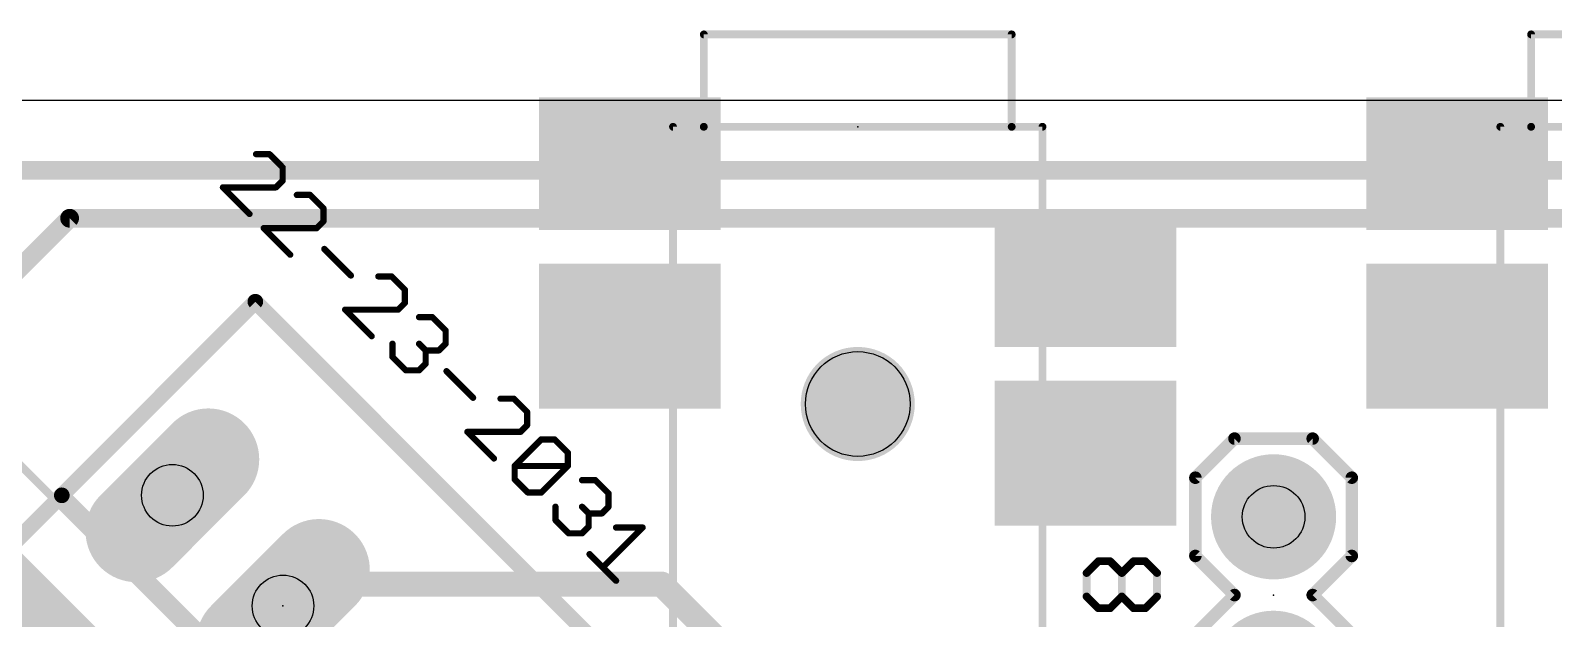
# Model space of a CAD drawing. Extents: x -76 to 580, y -41 to 95.
# Drawn here: x 276.48 to 301.21, y 25.96 to 35.5 of the extents above; entities that cross this region are included whole.
import ezdxf

# ---------------------------------------------------------------- set-up
doc = ezdxf.new("R2010")
doc.units = 0
for name, color, linetype in [('1', 22, 'CONTINUOUS'), ('16', 175, 'CONTINUOUS'), ('17', 82, 'CONTINUOUS'), ('20', 7, 'CONTINUOUS'), ('21', 32, 'CONTINUOUS'), ('23', 7, 'CONTINUOUS'), ('25', 253, 'CONTINUOUS'), ('27', 253, 'CONTINUOUS'), ('29', 253, 'CONTINUOUS'), ('30', 253, 'CONTINUOUS'), ('31', 253, 'CONTINUOUS'), ('44', 253, 'CONTINUOUS'), ('51', 53, 'CONTINUOUS')]:
    doc.layers.add(name, color=color, linetype=linetype)

# ---------------------------------------------------------------- blocks, each defined once
blk = doc.blocks.new('RECT')
blk.add_solid([(-0.5, -0.5), (0.5, -0.5), (-0.5, 0.5), (0.5, 0.5)])
blk = doc.blocks.new('ROUNDP')
at = {"const_width": 0.5}
blk.add_lwpolyline([(0, -0.25, 1), (0, 0.25, 1), (0, -0.25)], format="xyb", dxfattribs=at)
blk = doc.blocks.new('LONGP100')
at = {"const_width": 1}
blk.add_lwpolyline([(-0.5, 0), (0.5, 0)], dxfattribs=at)
at = {"const_width": 0.5}
for points in [[(-0.5, 0.25, 1), (-0.5, -0.25)], [(0.5, -0.25, 1), (0.5, 0.25)]]:
    blk.add_lwpolyline(points, format="xyb", dxfattribs=at)

msp = doc.modelspace()

# ---------------------------------------------------------------- linework, layer by layer
at = {"layer": '1', "const_width": 0.8128}
msp.add_lwpolyline([(285.742, 17.0411), (274.4989, 28.2843)], dxfattribs=at)
at = {"layer": '16'}
for points, const_width in [([(307.3086, 33.234), (251.5886, 33.234)], 0.3048), ([(277.1151, 32.4562), (273.6503, 28.9914)], 0.3048), ([(307.0965, 32.4562), (277.1151, 32.4562)], 0.3048), ([(281.3578, 21.2839), (273.6503, 28.9914)], 0.3048), ([(280.9335, 26.5165), (280.58, 26.163)], 0.4064), ([(280.9335, 26.5165), (286.7318, 26.5165)], 0.4064), ([(286.7318, 26.5165), (288.3581, 24.8902)], 0.4064)]:
    msp.add_lwpolyline(points, dxfattribs=dict(at, const_width=const_width))
for points, const_width in [([(277.1151, 32.5324, 1), (277.1151, 32.38)], 0.1524), ([(277.169, 32.4023, 1), (277.0613, 32.5101)], 0.1524), ([(280.9335, 26.6181, 1), (280.9335, 26.4149)], 0.2032), ([(281.0054, 26.4447, 1), (280.8617, 26.5883)], 0.2032), ([(286.8036, 26.5883, 1), (286.66, 26.4447)], 0.2032), ([(286.7318, 26.4149, 1), (286.7318, 26.6181)], 0.2032), ([(280.5081, 26.2348, 1), (280.6518, 26.0911)], 0.2032)]:
    msp.add_lwpolyline(points, format="xyb", dxfattribs=dict(at, const_width=const_width))
at = {"layer": '20'}
msp.add_line((508.6926, 34.3654), (-51.9016, 34.3654), dxfattribs=at)
msp.add_circle((289.9138, 29.4411), 0.85, dxfattribs=at)
at = {"layer": '21', "const_width": 0.254}
for points in [[(276.9879, 27.959), (280.131, 31.1021)], [(280.131, 31.1021), (285.5191, 25.7139)], [(275.6408, 26.612), (276.9879, 27.959)], [(282.376, 22.5708), (276.9879, 27.959)], [(281.029, 21.2238), (275.6408, 26.612)]]:
    msp.add_lwpolyline(points, dxfattribs=at)
at = {"layer": '21', "const_width": 0.127}
for points in [[(280.1759, 31.147, 1), (280.0861, 31.0572)], [(280.1759, 31.0572, 1), (280.0861, 31.147)], [(277.0328, 28.0039, 1), (276.943, 27.9141)], [(276.943, 28.0039, 1), (277.0328, 27.9141)], [(277.0328, 27.9141, 1), (276.943, 28.0039)]]:
    msp.add_lwpolyline(points, format="xyb", dxfattribs=at)
at = {"layer": '23'}
for p in [(289.9138, 33.9411), (296.6667, 26.3397), (280.58, 26.163)]:
    msp.add_point(p, dxfattribs=at)
at = {"layer": '25', "const_width": 0.127}
for points in [[(293.6304, 26.6978), (293.821, 26.8885)], [(293.6304, 26.3165), (293.6304, 26.6978)], [(293.821, 26.8885), (294.0117, 26.8885)], [(294.0117, 26.8885), (294.2024, 26.6978)], [(294.2024, 26.6978), (294.393, 26.8885)], [(294.2024, 26.3165), (294.2024, 26.6978)], [(294.393, 26.8885), (294.5837, 26.8885)], [(294.5837, 26.8885), (294.7744, 26.6978)], [(294.7744, 26.6978), (294.7744, 26.3165)], [(293.821, 26.1258), (293.6304, 26.3165)], [(294.2024, 26.3165), (294.0117, 26.1258)], [(294.393, 26.1258), (294.2024, 26.3165)], [(294.7744, 26.3165), (294.5837, 26.1258)], [(294.0117, 26.1258), (293.821, 26.1258)], [(294.5837, 26.1258), (294.393, 26.1258)]]:
    msp.add_lwpolyline(points, dxfattribs=at)
at = {"layer": '25', "const_width": 0.0635}
for points in [[(293.6621, 26.6978, 1), (293.5986, 26.6978)], [(293.6079, 26.7203, 1), (293.6528, 26.6754)], [(293.821, 26.9202, 1), (293.821, 26.8567)], [(293.8435, 26.866, 1), (293.7986, 26.9109)], [(294.0342, 26.9109, 1), (293.9892, 26.866)], [(294.0117, 26.8567, 1), (294.0117, 26.9202)], [(294.2341, 26.6978, 1), (294.1706, 26.6978)], [(294.1799, 26.7203, 1), (294.2248, 26.6754)], [(294.1799, 26.6754, 1), (294.2248, 26.7203)], [(294.393, 26.9202, 1), (294.393, 26.8567)], [(294.4155, 26.866, 1), (294.3706, 26.9109)], [(294.6061, 26.9109, 1), (294.5612, 26.866)], [(294.5837, 26.8567, 1), (294.5837, 26.9202)], [(294.8061, 26.6978, 1), (294.7426, 26.6978)], [(294.7519, 26.6754, 1), (294.7968, 26.7203)], [(293.6528, 26.3389, 1), (293.6079, 26.294)], [(293.5986, 26.3165, 1), (293.6621, 26.3165)], [(294.2248, 26.3389, 1), (294.1799, 26.294)], [(294.1706, 26.3165, 1), (294.2341, 26.3165)], [(294.2248, 26.294, 1), (294.1799, 26.3389)], [(294.7426, 26.3165, 1), (294.8061, 26.3165)], [(294.7968, 26.294, 1), (294.7519, 26.3389)], [(293.821, 26.1576, 1), (293.821, 26.0941)], [(293.7986, 26.1034, 1), (293.8435, 26.1483)], [(293.9892, 26.1483, 1), (294.0342, 26.1034)], [(294.0117, 26.0941, 1), (294.0117, 26.1576)], [(294.393, 26.1576, 1), (294.393, 26.0941)], [(294.3706, 26.1034, 1), (294.4155, 26.1483)], [(294.5612, 26.1483, 1), (294.6061, 26.1034)], [(294.5837, 26.0941, 1), (294.5837, 26.1576)]]:
    msp.add_lwpolyline(points, format="xyb", dxfattribs=at)
at = {"layer": '27', "const_width": 0.1016}
for points in [[(280.3594, 33.4969), (280.1437, 33.4969)], [(280.5751, 33.2812), (280.3594, 33.4969)], [(280.5751, 33.0655), (280.5751, 33.2812)], [(280.0359, 32.5263), (279.6044, 32.9577)], [(279.6044, 32.9577), (280.4673, 32.9577)], [(280.4673, 32.9577), (280.5751, 33.0655)], [(281.0209, 32.8354), (280.8052, 32.8354)], [(281.2366, 32.6197), (281.0209, 32.8354)], [(281.2366, 32.404), (281.2366, 32.6197)], [(281.1288, 32.2962), (281.2366, 32.404)], [(280.6974, 31.8647), (280.266, 32.2962)], [(280.266, 32.2962), (281.1288, 32.2962)], [(281.251, 31.9582), (281.6824, 31.5268)], [(282.344, 31.5124), (282.1282, 31.5124)], [(282.5597, 31.2967), (282.344, 31.5124)], [(282.5597, 31.081), (282.5597, 31.2967)], [(282.0204, 30.5417), (281.589, 30.9731)], [(281.589, 30.9731), (282.4518, 30.9731)], [(282.4518, 30.9731), (282.5597, 31.081)], [(282.7898, 30.8509), (283.0055, 30.8509)], [(283.0055, 30.8509), (283.2212, 30.6352)], [(283.2212, 30.6352), (283.2212, 30.4195)], [(282.3583, 30.2038), (282.3583, 30.4195)], [(282.8976, 30.3116), (282.7898, 30.4195)], [(283.2212, 30.4195), (283.1133, 30.3116)], [(282.574, 29.9881), (282.3583, 30.2038)], [(283.1133, 30.3116), (282.8976, 30.3116)], [(282.8976, 30.3116), (282.8976, 30.0959)], [(282.7898, 29.9881), (282.574, 29.9881)], [(282.8976, 30.0959), (282.7898, 29.9881)], [(283.2356, 29.9737), (283.667, 29.5423)], [(284.3285, 29.5279), (284.1128, 29.5279)], [(284.5442, 29.3122), (284.3285, 29.5279)], [(284.5442, 29.0965), (284.5442, 29.3122)], [(284.0049, 28.5572), (283.5735, 28.9886)], [(283.5735, 28.9886), (284.4363, 28.9886)], [(284.4363, 28.9886), (284.5442, 29.0965)], [(284.3429, 28.4349), (284.7743, 28.8664)], [(284.7743, 28.8664), (284.99, 28.8664)], [(284.99, 28.8664), (285.2057, 28.6507)], [(285.2057, 28.6507), (285.2057, 28.4349)], [(284.3429, 28.2192), (284.3429, 28.4349)], [(284.3429, 28.4349), (285.2057, 28.4349)], [(285.2057, 28.4349), (284.7743, 28.0035)], [(284.5586, 28.0035), (284.3429, 28.2192)], [(285.4358, 28.2048), (285.6515, 28.2049)], [(285.6515, 28.2049), (285.8672, 27.9891)], [(284.7743, 28.0035), (284.5586, 28.0035)], [(285.8672, 27.9891), (285.8672, 27.7734)], [(285.0044, 27.5577), (285.0044, 27.7734)], [(285.5436, 27.6656), (285.4358, 27.7734)], [(285.7594, 27.6656), (285.5436, 27.6656)], [(285.5436, 27.6656), (285.5436, 27.4499)], [(285.8672, 27.7734), (285.7594, 27.6656)], [(285.2201, 27.342), (285.0044, 27.5577)], [(285.5436, 27.4499), (285.4358, 27.342)], [(286.4209, 27.4355), (285.7737, 26.7884)], [(285.9894, 27.4355), (286.4209, 27.4355)], [(285.4358, 27.342), (285.2201, 27.342)], [(285.558, 27.0041), (285.9894, 26.5726)]]:
    msp.add_lwpolyline(points, dxfattribs=at)
at = {"layer": '27', "const_width": 0.0508}
for points in [[(280.1437, 33.5223, 1), (280.1437, 33.4715)], [(280.3774, 33.5149, 1), (280.3415, 33.479)], [(280.3594, 33.4716, 1), (280.3594, 33.5223)], [(280.6005, 33.2812, 1), (280.5497, 33.2812)], [(280.5572, 33.2633, 1), (280.5931, 33.2992)], [(279.6044, 32.9831, 1), (279.6044, 32.9323)], [(279.6224, 32.9756, 1), (279.5865, 32.9397)], [(280.4493, 32.9756, 1), (280.4852, 32.9397)], [(280.4673, 32.9323, 1), (280.4673, 32.9831)], [(280.5497, 33.0655, 1), (280.6005, 33.0655)], [(280.5931, 33.0476, 1), (280.5572, 33.0835)], [(280.8052, 32.8608, 1), (280.8052, 32.81)], [(281.0389, 32.8534, 1), (281.003, 32.8175)], [(281.0209, 32.81, 1), (281.0209, 32.8608)], [(281.262, 32.6197, 1), (281.2112, 32.6197)], [(281.2187, 32.6018, 1), (281.2546, 32.6377)], [(280.0179, 32.5083, 1), (280.0538, 32.5442)], [(281.2112, 32.404, 1), (281.262, 32.404)], [(281.2546, 32.3861, 1), (281.2187, 32.422)], [(280.266, 32.3216, 1), (280.266, 32.2708)], [(280.2839, 32.3141, 1), (280.248, 32.2782)], [(281.1108, 32.3141, 1), (281.1468, 32.2782)], [(281.1288, 32.2708, 1), (281.1288, 32.3216)], [(280.6794, 31.8468, 1), (280.7153, 31.8827)], [(281.269, 31.9762, 1), (281.2331, 31.9403)], [(281.6645, 31.5088, 1), (281.7004, 31.5448)], [(282.1282, 31.5378, 1), (282.1282, 31.487)], [(282.3619, 31.5304, 1), (282.326, 31.4945)], [(282.344, 31.487, 1), (282.344, 31.5378)], [(282.5851, 31.2967, 1), (282.5343, 31.2967)], [(282.5417, 31.2787, 1), (282.5776, 31.3147)], [(281.6069, 30.9911, 1), (281.571, 30.9552)], [(281.589, 30.9985, 1), (281.589, 30.9477)], [(282.4338, 30.9911, 1), (282.4698, 30.9552)], [(282.4518, 30.9477, 1), (282.4518, 30.9985)], [(282.5343, 31.081, 1), (282.5851, 31.081)], [(282.5776, 31.063, 1), (282.5417, 31.099)], [(282.7898, 30.8763, 1), (282.7898, 30.8255)], [(283.0234, 30.8689, 1), (282.9875, 30.8329)], [(283.0055, 30.8255, 1), (283.0055, 30.8763)], [(283.2466, 30.6352, 1), (283.1958, 30.6352)], [(283.2032, 30.6172, 1), (283.2391, 30.6531)], [(282.0024, 30.5238, 1), (282.0384, 30.5597)], [(282.3837, 30.4195, 1), (282.3329, 30.4195)], [(282.8077, 30.4374, 1), (282.7718, 30.4015)], [(283.1958, 30.4195, 1), (283.2466, 30.4195)], [(283.2391, 30.4015, 1), (283.2032, 30.4374)], [(282.3329, 30.2038, 1), (282.3837, 30.2038)], [(282.3763, 30.2217, 1), (282.3404, 30.1858)], [(282.8976, 30.337, 1), (282.8976, 30.2862)], [(282.923, 30.3116, 1), (282.8722, 30.3116)], [(282.8796, 30.2937, 1), (282.9156, 30.3296)], [(283.0954, 30.3296, 1), (283.1313, 30.2937)], [(283.1133, 30.2862, 1), (283.1133, 30.337)], [(282.574, 30.0135, 1), (282.574, 29.9627)], [(282.5561, 29.9701, 1), (282.592, 30.006)], [(282.7718, 30.006, 1), (282.8077, 29.9701)], [(282.7898, 29.9627, 1), (282.7898, 30.0135)], [(282.8722, 30.0959, 1), (282.923, 30.0959)], [(282.9156, 30.078, 1), (282.8796, 30.1139)], [(283.2535, 29.9916, 1), (283.2176, 29.9557)], [(283.649, 29.5243, 1), (283.6849, 29.5602)], [(284.1128, 29.5533, 1), (284.1128, 29.5025)], [(284.3464, 29.5458, 1), (284.3105, 29.5099)], [(284.3285, 29.5025, 1), (284.3285, 29.5533)], [(284.5696, 29.3122, 1), (284.5188, 29.3122)], [(284.5262, 29.2942, 1), (284.5622, 29.3301)], [(283.5915, 29.0066, 1), (283.5555, 28.9706)], [(283.5735, 29.014, 1), (283.5735, 28.9632)], [(284.4184, 29.0066, 1), (284.4543, 28.9706)], [(284.4363, 28.9632, 1), (284.4363, 29.014)], [(284.5188, 29.0965, 1), (284.5696, 29.0965)], [(284.5622, 29.0785, 1), (284.5262, 29.1144)], [(284.7743, 28.8918, 1), (284.7743, 28.841)], [(284.7922, 28.8484, 1), (284.7563, 28.8843)], [(285.008, 28.8843, 1), (284.972, 28.8484)], [(284.99, 28.841, 1), (284.99, 28.8918)], [(285.2311, 28.6507, 1), (285.1803, 28.6507)], [(285.1877, 28.6327, 1), (285.2237, 28.6686)], [(283.987, 28.5392, 1), (284.0229, 28.5751)], [(284.3683, 28.4349, 1), (284.3175, 28.4349)], [(284.3429, 28.4603, 1), (284.3429, 28.4095)], [(284.3249, 28.4529, 1), (284.3608, 28.417)], [(285.1803, 28.4349, 1), (285.2311, 28.4349)], [(285.2237, 28.417, 1), (285.1877, 28.4529)], [(285.2057, 28.4095, 1), (285.2057, 28.4603)], [(284.3608, 28.2372, 1), (284.3249, 28.2013)], [(284.3175, 28.2192, 1), (284.3683, 28.2192)], [(285.4358, 28.2302, 1), (285.4358, 28.1794)], [(285.6695, 28.2228, 1), (285.6335, 28.1869)], [(285.6515, 28.1795, 1), (285.6515, 28.2302)], [(284.5586, 28.0289, 1), (284.5586, 27.9781)], [(284.5406, 27.9856, 1), (284.5765, 28.0215)], [(284.7563, 28.0215, 1), (284.7922, 27.9856)], [(284.7743, 27.9781, 1), (284.7743, 28.0289)], [(285.8926, 27.9891, 1), (285.8418, 27.9891)], [(285.8493, 27.9712, 1), (285.8852, 28.0071)], [(285.0298, 27.7734, 1), (284.979, 27.7734)], [(285.4538, 27.7914, 1), (285.4178, 27.7555)], [(285.5436, 27.691, 1), (285.5436, 27.6402)], [(285.569, 27.6656, 1), (285.5182, 27.6656)], [(285.5257, 27.6476, 1), (285.5616, 27.6835)], [(285.7414, 27.6835, 1), (285.7773, 27.6476)], [(285.7594, 27.6402, 1), (285.7594, 27.691)], [(285.8418, 27.7734, 1), (285.8926, 27.7734)], [(285.8852, 27.7555, 1), (285.8493, 27.7914)], [(285.0223, 27.5757, 1), (284.9864, 27.5398)], [(284.979, 27.5577, 1), (285.0298, 27.5577)], [(285.5182, 27.4499, 1), (285.569, 27.4499)], [(285.5616, 27.4319, 1), (285.5257, 27.4678)], [(285.9894, 27.4609, 1), (285.9894, 27.4101)], [(286.4388, 27.4175, 1), (286.4029, 27.4534)], [(286.4209, 27.4101, 1), (286.4209, 27.4609)], [(285.2201, 27.3674, 1), (285.2201, 27.3166)], [(285.2021, 27.324, 1), (285.238, 27.36)], [(285.4178, 27.36, 1), (285.4538, 27.324)], [(285.4358, 27.3166, 1), (285.4358, 27.3674)], [(285.576, 27.022, 1), (285.5401, 26.9861)], [(285.7558, 26.8063, 1), (285.7917, 26.7704)], [(285.9715, 26.5547, 1), (286.0074, 26.5906)]]:
    msp.add_lwpolyline(points, format="xyb", dxfattribs=at)
at = {"layer": '29', "const_width": 0.9262}
msp.add_lwpolyline([(289.9138, 28.978, 1), (289.9138, 29.9042, 1), (289.9138, 28.978)], format="xyb", dxfattribs=at)
at = {"layer": '30', "const_width": 0.9262}
msp.add_lwpolyline([(289.9138, 28.978, 1), (289.9138, 29.9042, 1), (289.9138, 28.978)], format="xyb", dxfattribs=at)
at = {"layer": '44'}
for centre, radius in [((278.7839, 27.959), 0.5), ((296.6667, 27.6097), 0.508), ((280.58, 26.163), 0.5)]:
    msp.add_circle(centre, radius, dxfattribs=at)
at = {"layer": '51'}
for points, const_width in [([(287.4138, 35.4729, 1), (287.4138, 35.4094)], 0.0635), ([(287.4455, 35.4411, 1), (287.382, 35.4411)], 0.0635), ([(292.4455, 35.4411, 1), (292.382, 35.4411)], 0.0635), ([(292.4138, 35.4094, 1), (292.4138, 35.4729)], 0.0635), ([(300.8488, 35.4729, 1), (300.8488, 35.4094)], 0.0635), ([(300.8806, 35.4411, 1), (300.8171, 35.4411)], 0.0635), ([(286.9138, 33.9729, 1), (286.9138, 33.9094)], 0.0635), ([(286.9455, 33.9411, 1), (286.882, 33.9411)], 0.0635), ([(287.4138, 33.9729, 1), (287.4138, 33.9094)], 0.0635), ([(287.382, 33.9411, 1), (287.4455, 33.9411)], 0.0635), ([(287.4138, 33.9094, 1), (287.4138, 33.9729)], 0.0635), ([(292.4138, 33.9729, 1), (292.4138, 33.9094)], 0.0635), ([(292.382, 33.9411, 1), (292.4455, 33.9411)], 0.0635), ([(292.4138, 33.9094, 1), (292.4138, 33.9729)], 0.0635), ([(292.9455, 33.9411, 1), (292.882, 33.9411)], 0.0635), ([(292.9138, 33.9094, 1), (292.9138, 33.9729)], 0.0635), ([(300.3488, 33.9729, 1), (300.3488, 33.9094)], 0.0635), ([(300.3806, 33.9411, 1), (300.3171, 33.9411)], 0.0635), ([(300.8488, 33.9729, 1), (300.8488, 33.9094)], 0.0635), ([(300.8171, 33.9411, 1), (300.8806, 33.9411)], 0.0635), ([(300.8488, 33.9094, 1), (300.8488, 33.9729)], 0.0635), ([(296.0317, 28.9305, 1), (296.0317, 28.8289)], 0.1016), ([(296.0676, 28.8438, 1), (295.9957, 28.9156)], 0.1016), ([(297.3376, 28.9156, 1), (297.2657, 28.8438)], 0.1016), ([(297.3016, 28.8289, 1), (297.3016, 28.9305)], 0.1016), ([(295.3607, 28.2806, 1), (295.4326, 28.2088)], 0.1016), ([(295.4475, 28.2447, 1), (295.3459, 28.2447)], 0.1016), ([(297.9874, 28.2447, 1), (297.8859, 28.2447)], 0.1016), ([(297.9007, 28.2088, 1), (297.9726, 28.2806)], 0.1016), ([(295.4326, 27.0106, 1), (295.3607, 26.9388)], 0.1016), ([(295.3459, 26.9747, 1), (295.4475, 26.9747)], 0.1016), ([(297.8859, 26.9747, 1), (297.9874, 26.9747)], 0.1016), ([(297.9726, 26.9388, 1), (297.9007, 27.0106)], 0.1016), ([(296.0676, 26.3038, 1), (295.9957, 26.3756)], 0.1016), ([(295.9957, 26.3038, 1), (296.0676, 26.3756)], 0.1016), ([(297.3376, 26.3756, 1), (297.2657, 26.3038)], 0.1016), ([(297.2657, 26.3756, 1), (297.3376, 26.3038)], 0.1016)]:
    msp.add_lwpolyline(points, format="xyb", dxfattribs=dict(at, const_width=const_width))
for points, const_width in [([(292.4138, 35.4411), (287.4138, 35.4411)], 0.127), ([(287.4138, 35.4411), (287.4138, 33.9411)], 0.127), ([(292.4138, 35.4411), (292.4138, 33.9411)], 0.127), ([(305.8488, 35.4411), (300.8488, 35.4411)], 0.127), ([(300.8488, 35.4411), (300.8488, 33.9411)], 0.127), ([(301.581, 3.182), (270.4683, 34.2947)], 0.127), ([(287.4138, 33.9411), (286.9138, 33.9411)], 0.127), ([(286.9138, 18.4411), (286.9138, 33.9411)], 0.127), ([(292.4138, 33.9411), (287.4138, 33.9411)], 0.127), ([(292.9138, 33.9411), (292.4138, 33.9411)], 0.127), ([(292.9138, 33.9411), (292.9138, 18.4411)], 0.127), ([(300.8488, 33.9411), (300.3488, 33.9411)], 0.127), ([(300.3488, 18.4411), (300.3488, 33.9411)], 0.127), ([(305.8488, 33.9411), (300.8488, 33.9411)], 0.127), ([(295.3967, 28.2447), (296.0317, 28.8797)], 0.2032), ([(296.0317, 28.8797), (297.3016, 28.8797)], 0.2032), ([(297.3016, 28.8797), (297.9366, 28.2447)], 0.2032), ([(295.3967, 26.9747), (295.3967, 28.2447)], 0.2032), ([(297.9366, 28.2447), (297.9366, 26.9747)], 0.2032), ([(296.0317, 26.3397), (295.3967, 26.9747)], 0.2032), ([(297.9366, 26.9747), (297.3016, 26.3397)], 0.2032), ([(295.3967, 25.7047), (296.0317, 26.3397)], 0.2032), ([(297.3016, 26.3397), (297.9366, 25.7047)], 0.2032)]:
    msp.add_lwpolyline(points, dxfattribs=dict(at, const_width=const_width))

# ---------------------------------------------------------------- block references
at = {"layer": '1', "xscale": 2.8, "yscale": 2}
for p in [(286.2138, 33.3411), (299.6488, 33.3411), (293.6138, 31.4411)]:
    msp.add_blockref('RECT', p, dxfattribs=at)
at = {"layer": '1', "xscale": 2.2, "yscale": 2.8, "rotation": 90}
for p in [(286.2138, 30.5411), (299.6488, 30.5411), (293.6138, 28.6411)]:
    msp.add_blockref('RECT', p, dxfattribs=at)
at = {"layer": '17'}
for name, p, xscale, yscale, rotation in [('LONGP100', (278.7839, 27.959), 1.5, 1.5, 225), ('LONGP100', (278.7839, 27.959), 1.5, 1.5, 225), ('ROUNDP', (296.6667, 27.6097), 1.8796, 1.8796, 180), ('ROUNDP', (296.6667, 27.6097), 1.8796, 1.8796, 180), ('LONGP100', (280.58, 26.163), 1.5, 1.5, 225), ('LONGP100', (280.58, 26.163), 1.5, 1.5, 225), ('ROUNDP', (296.6667, 25.0697), 1.8796, 1.8796, 180), ('ROUNDP', (296.6667, 25.0697), 1.8796, 1.8796, 180)]:
    msp.add_blockref(name, p, dxfattribs=dict(at, xscale=xscale, yscale=yscale, rotation=rotation))
at = {"layer": '29', "xscale": 2.9524, "yscale": 2.1524}
for p in [(286.2138, 33.3411), (299.6488, 33.3411), (293.6138, 31.4411)]:
    msp.add_blockref('RECT', p, dxfattribs=at)
at = {"layer": '29'}
for name, p, xscale, yscale, rotation in [('RECT', (286.2138, 30.5411), 2.3524, 2.9524, 90), ('RECT', (299.6488, 30.5411), 2.3524, 2.9524, 90), ('LONGP100', (278.7839, 27.959), 1.6524, 1.6524, 225), ('RECT', (293.6138, 28.6411), 2.3524, 2.9524, 90), ('ROUNDP', (296.6667, 27.6097), 2.032, 2.032, 180), ('LONGP100', (280.58, 26.163), 1.6524, 1.6524, 225), ('LONGP100', (282.376, 24.3669), 1.6524, 1.6524, 225), ('ROUNDP', (296.6667, 25.0697), 2.032, 2.032, 180)]:
    msp.add_blockref(name, p, dxfattribs=dict(at, xscale=xscale, yscale=yscale, rotation=rotation))
at = {"layer": '30'}
for name, p, xscale, yscale, rotation in [('LONGP100', (278.7839, 27.959), 1.6524, 1.6524, 225), ('ROUNDP', (296.6667, 27.6097), 2.032, 2.032, 180), ('LONGP100', (280.58, 26.163), 1.6524, 1.6524, 225), ('LONGP100', (282.376, 24.3669), 1.6524, 1.6524, 225), ('ROUNDP', (296.6667, 25.0697), 2.032, 2.032, 180)]:
    msp.add_blockref(name, p, dxfattribs=dict(at, xscale=xscale, yscale=yscale, rotation=rotation))
at = {"layer": '31', "xscale": 2.8, "yscale": 2}
for p in [(286.2138, 33.3411), (299.6488, 33.3411), (293.6138, 31.4411)]:
    msp.add_blockref('RECT', p, dxfattribs=at)
at = {"layer": '31', "xscale": 2.2, "yscale": 2.8, "rotation": 90}
for p in [(286.2138, 30.5411), (299.6488, 30.5411), (293.6138, 28.6411)]:
    msp.add_blockref('RECT', p, dxfattribs=at)
at = {"layer": '51'}
for p, xscale, yscale, rotation in [((286.1638, 33.3411), 0.8, 1.5, 270), ((299.5988, 33.3411), 0.8, 1.5, 270), ((293.6638, 31.4411), 0.8, 1.5, 270), ((296.6667, 27.6097), 0.508, 0.508, 90)]:
    msp.add_blockref('RECT', p, dxfattribs=dict(at, xscale=xscale, yscale=yscale, rotation=rotation))
at = {"layer": '51', "yscale": 1.5, "rotation": 270}
for p in [(286.1638, 30.5411), (299.5988, 30.5411), (293.6638, 28.6411)]:
    msp.add_blockref('RECT', p, dxfattribs=at)

doc.saveas('drawing.dxf')
